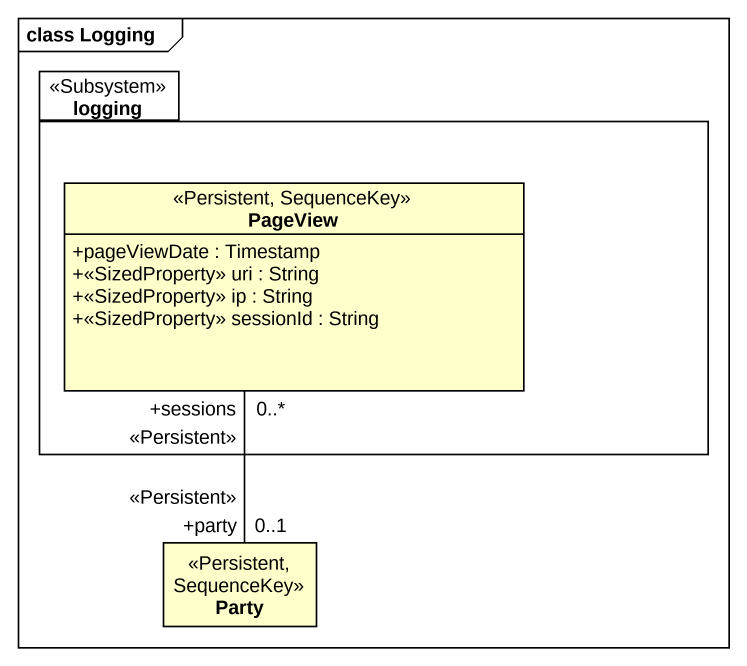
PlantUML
@startuml
mainframe class Logging
hide circle
hide empty members
skinparam classAttributeIconSize 0
package logging <<Subsystem>> {
  class PageView <<Persistent, SequenceKey>> {
    +pageViewDate : Timestamp
    +<<SizedProperty>> uri : String
    +<<SizedProperty>> ip : String
    +<<SizedProperty>> sessionId : String
  }
}
class Party <<Persistent, SequenceKey>>
Party "<<Persistent>>\n+party\n0..1" -up- "<<Persistent>>\n+sessions\n0..*" PageView
@enduml
